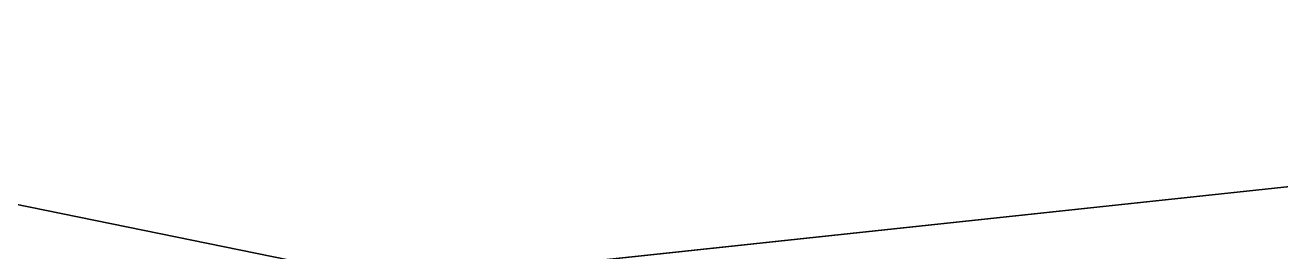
# Model space of a CAD drawing. Header units: metres. Extents: x 503497 to 504361, y 6966567 to 6966857.
# Drawn here: x 504139.6986 to 504140.1273, y 6966711.9098 to 6966711.9871 of the extents above; entities that cross this region are included whole.
import ezdxf

# ---------------------------------------------------------------- set-up
doc = ezdxf.new("R2010")
doc.units = ezdxf.units.M

msp = doc.modelspace()

# ---------------------------------------------------------------- linework, layer by layer
at = {"layer": 'SHADOW_APPROVED_20260111T072000'}
for points in [[(504128.3574, 6966713.6393), (504140.8554, 6966711.6898), (504067.6816, 6966726.5938), (504055.1836, 6966728.5433), (504128.3574, 6966713.6393)], [(504140.8554, 6966711.6898), (504140.7719, 6966711.1544), (504067.5981, 6966726.0584), (504067.6816, 6966726.5938), (504140.8554, 6966711.6898)], [(504140.8554, 6966711.6898), (504140.8554, 6966711.6898), (504067.6816, 6966726.5938), (504067.6816, 6966726.5938), (504140.8554, 6966711.6898)]]:
    msp.add_lwpolyline(points, close=True, dxfattribs=at)
at = {"layer": 'SHADOW_APPROVED_20261221T150000'}
for points in [[(504124.9683, 6966704.1079), (504125.9354, 6966710.4181), (504163.6293, 6966714.4384), (504162.6622, 6966708.1282), (504124.9683, 6966704.1079)], [(504125.9354, 6966710.4181), (504127.8093, 6966710.1258), (504165.5032, 6966714.1461), (504163.6293, 6966714.4384), (504125.9354, 6966710.4181)]]:
    msp.add_lwpolyline(points, close=True, dxfattribs=at)
at = {"layer": 'SHADOW_COMPARATOR_RL48_20260111T072000'}
for points in [[(504128.3574, 6966713.6393), (504140.8554, 6966711.6898), (504095.2281, 6966720.9832), (504082.7301, 6966722.9327), (504128.3574, 6966713.6393)], [(504140.8554, 6966711.6898), (504140.7719, 6966711.1544), (504095.1446, 6966720.4478), (504095.2281, 6966720.9832), (504140.8554, 6966711.6898)], [(504140.8554, 6966711.6898), (504140.8554, 6966711.6898), (504095.2281, 6966720.9832), (504095.2281, 6966720.9832), (504140.8554, 6966711.6898)]]:
    msp.add_lwpolyline(points, close=True, dxfattribs=at)
at = {"layer": 'SHADOW_COMPARATOR_RL48_20261221T150000'}
for points in [[(504124.9683, 6966704.1079), (504125.9354, 6966710.4181), (504149.4393, 6966712.925), (504148.4722, 6966706.6148), (504124.9683, 6966704.1079)], [(504125.9354, 6966710.4181), (504127.8093, 6966710.1258), (504151.3132, 6966712.6327), (504149.4393, 6966712.925), (504125.9354, 6966710.4181)]]:
    msp.add_lwpolyline(points, close=True, dxfattribs=at)

doc.saveas('drawing.dxf')
